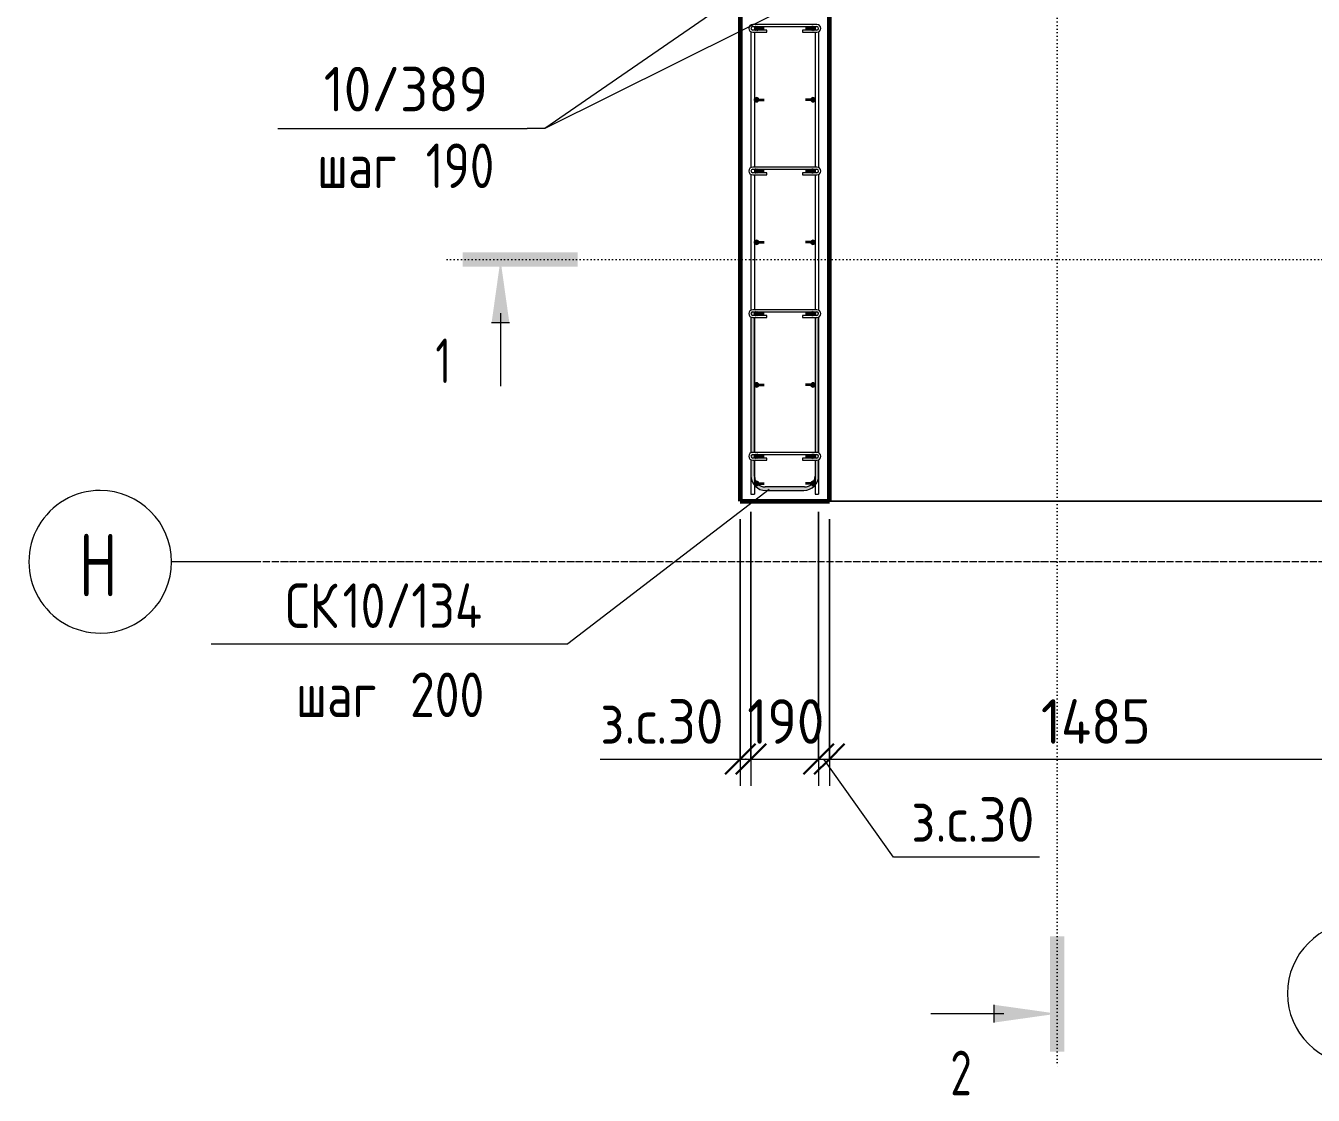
# Model space of a CAD drawing. Header units: millimetres. Extents: x 56549 to 83419, y -3049 to 32998.
# Drawn here: x 76071 to 79682, y 25984 to 28983 of the extents above; entities that cross this region are included whole.
import ezdxf

# ---------------------------------------------------------------- set-up
doc = ezdxf.new("R2010")
doc.units = ezdxf.units.MM
doc.linetypes.add('02 Штрихпунктирная _20 мм_', pattern=[25, 20, -2.5, 0, -2.5])
doc.linetypes.add('04 Пунктир 10мм', pattern=[10, 0, -10])
for name, color, linetype, lineweight in [('AA_Dim', 7, 'Continuous', 9), ('AA_Dim-50', 7, 'Continuous', 9), ('AA_Linii', 7, 'Continuous', 9), ('AA_Oformlenie', 7, 'Continuous', 9), ('AA_Razrez', 7, 'Continuous', 9), ('AA_Vinoska', 7, 'Continuous', 9), ('AF_Stena_Опалубка', 253, 'Continuous', 20), ('KR_Armatura', 7, 'Continuous', 20), ('KR_Armatura_Tonkie', 7, 'Continuous', 20), ('KR_Fundament', 7, 'Continuous', 20), ('Оси', 7, 'Continuous', 9)]:
    doc.layers.add(name, color=color, linetype=linetype, lineweight=lineweight)
doc.styles.add('GOST Common_1', font='GOST_Common.ttf', dxfattribs={"width": 0.85, "height": 125})
doc.styles.add('ISOCPEUR', font='isocpeur.TTF', dxfattribs={"width": 0.7, "height": 175})
doc.styles.add('ISOCPEUR_1', font='isocpeur.TTF', dxfattribs={"width": 0.7, "height": 125})
doc.styles.add('ISOCPEUR_2', font='isocpeur.TTF', dxfattribs={"width": 0.9, "height": 125})
doc.styles.add('ISOCPEUR_3', font='isocpeur.TTF', dxfattribs={"width": 0.8, "height": 125})
doc.dimstyles.new('00_Точн_3_знака__прозр_', dxfattribs={"dimscale": 304.8, "dimtxt": 125.344371, "dimasz": 0.278871, "dimexe": 0.246063, "dimexo": 0.164042, "dimgap": 0.016404, "dimtad": 1, "dimdec": 3, "dimrnd": 0.001, "dimdsep": 46, "dimtxsty": 'ISOCPEUR_2', "dimblk1": 'OBLIQUE', "dimblk2": 'OBLIQUE', "dimsah": 1, "dimcen": 0.09, "dimdle": 0.246063, "dimazin": 0, "dimtfac": 1, "dimtdec": 4, "dimtix": 1, "dimtmove": 0, "dimatfit": 3, "dimfxl": 1, "dimtvp": 1, "dimtolj": 1, "dimtzin": 0, "dimlwd": 18, "dimlwe": 18, "dimarcsym": 2})
doc.dimstyles.new('00_Точн_3_знака__прозр__1', dxfattribs={"dimscale": 304.8, "dimtxt": 125.344371, "dimasz": 0.278871, "dimexe": 0.246063, "dimexo": 0.164042, "dimgap": 0.016404, "dimtad": 1, "dimdec": 3, "dimrnd": 0.001, "dimdsep": 46, "dimtxsty": 'ISOCPEUR_2', "dimblk1": 'OBLIQUE', "dimblk2": 'OBLIQUE', "dimsah": 1, "dimcen": 0.09, "dimdle": 0.246063, "dimazin": 0, "dimtfac": 1, "dimtdec": 4, "dimtix": 1, "dimtmove": 1, "dimatfit": 3, "dimfxl": 1, "dimtvp": 1, "dimtolj": 1, "dimtzin": 0, "dimlwd": 18, "dimlwe": 18, "dimarcsym": 2})

# ---------------------------------------------------------------- blocks, each defined once
blk = doc.blocks.new('351_Ряд стержней П переменный шаг _НесАрм_РабПлоск_ - Тип 1-3766031-Схема армирования вертикальных конструкций входной группы в осях 18-20_Н-А_1')
at = {"layer": 'KR_Armatura_Tonkie'}
for points in [[(-6, 932), (-3, 932.8), (-1, 935), (-0.2, 936.4), (0, 938), (-0.8, 941), (-1.8, 942.2), (-4.4, 943.8), (-7.6, 943.8), (-10.2, 942.2), (-11.8, 939.6), (-11.8, 937.2), (-11.2, 935), (-9, 932.8), (-7.6, 932.4)], [(152, 932), (154.6, 932.8), (156.2, 933.8), (157.8, 936.4), (157.8, 939.6), (156.2, 942.2), (153.6, 943.8), (150.4, 943.8), (149, 943.2), (146.8, 941), (146.2, 939.6), (146.2, 936.4), (146.8, 935), (149, 932.8), (150.4, 932.2)], [(-2.7, 733), (-1, 735), (-0.2, 736.4), (0, 738), (-0.8, 741), (-3.1, 743), (-9.3, 743), (-11, 741), (-11.8, 739.6), (-11.8, 737.2), (-11.2, 735), (-9.2, 733), (-3.7, 733)], [(154.4, 733), (154.9, 733), (156.2, 733.8), (157.8, 736.4), (157.8, 739.6), (156.1, 742.3), (154.6, 743), (148.8, 743), (146.8, 741), (146.2, 739.6), (146.2, 736.4), (146.8, 735), (148.9, 733), (153.4, 733)], [(-6, 532), (-3, 532.8), (-1, 535), (-0.2, 536.4), (0, 538), (-0.8, 541), (-1.8, 542.2), (-4.4, 543.8), (-7.6, 543.8), (-10.2, 542.2), (-11.8, 539.6), (-11.8, 537.2), (-11.2, 535), (-9, 532.8), (-7.6, 532.4)], [(152, 532), (154.6, 532.8), (156.2, 533.8), (157.8, 536.4), (157.8, 539.6), (156.2, 542.2), (153.6, 543.8), (150.4, 543.8), (149, 543.2), (146.8, 541), (146.2, 539.6), (146.2, 536.4), (146.8, 535), (149, 532.8), (150.4, 532.2)], [(-2.7, 333), (-1, 335), (-0.2, 336.4), (0, 338), (-0.8, 341), (-3.1, 343), (-9.3, 343), (-11, 341), (-11.8, 339.6), (-11.8, 337.2), (-11.2, 335), (-9.2, 333), (-3.7, 333)], [(154.4, 333), (154.9, 333), (156.2, 333.8), (157.8, 336.4), (157.8, 339.6), (156.1, 342.3), (154.6, 343), (148.8, 343), (146.8, 341), (146.2, 339.6), (146.2, 336.4), (146.8, 335), (148.9, 333), (153.4, 333)], [(-6, 132), (-3, 132.8), (-1, 135), (-0.2, 136.4), (0, 138), (-0.8, 141), (-1.8, 142.2), (-4.4, 143.8), (-7.6, 143.8), (-10.2, 142.2), (-11.8, 139.6), (-11.8, 137.2), (-11.2, 135), (-9, 132.8), (-7.6, 132.4)], [(152, 132), (154.6, 132.8), (156.2, 133.8), (157.8, 136.4), (157.8, 139.6), (156.2, 142.2), (153.6, 143.8), (150.4, 143.8), (149, 143.2), (146.8, 141), (146.2, 139.6), (146.2, 136.4), (146.8, 135), (149, 132.8), (150.4, 132.2)], [(-2.7, -67), (-1, -65), (-0.2, -63.6), (0, -62), (-0.8, -59), (-3.1, -57), (-9.3, -57), (-11, -59), (-11.8, -60.4), (-11.8, -62.8), (-11.2, -65), (-9.2, -67), (-3.7, -67)], [(154.4, -67), (154.9, -67), (156.2, -66.2), (157.8, -63.6), (157.8, -60.4), (156.1, -57.7), (154.6, -57), (148.8, -57), (146.8, -59), (146.2, -60.4), (146.2, -63.6), (146.8, -65), (148.9, -67), (153.4, -67)], [(-6, -268), (-3, -267.2), (-1, -265), (-0.2, -263.6), (0, -262), (-0.8, -259), (-1.8, -257.8), (-4.4, -256.2), (-7.6, -256.2), (-10.2, -257.8), (-11.8, -260.4), (-11.8, -262.8), (-11.2, -265), (-9, -267.2), (-7.6, -267.6)], [(152, -268), (154.6, -267.2), (156.2, -266.2), (157.8, -263.6), (157.8, -260.4), (156.2, -257.8), (153.6, -256.2), (150.4, -256.2), (149, -256.8), (146.8, -259), (146.2, -260.4), (146.2, -263.6), (146.8, -265), (149, -267.2), (150.4, -267.8)], [(-2.7, -467), (-1, -465), (-0.2, -463.6), (0, -462), (-0.8, -459), (-3.1, -457), (-9.3, -457), (-11, -459), (-11.8, -460.4), (-11.8, -462.8), (-11.2, -465), (-9.2, -467), (-3.7, -467)], [(154.4, -467), (154.9, -467), (156.2, -466.2), (157.8, -463.6), (157.8, -460.4), (156.1, -457.7), (154.6, -457), (148.8, -457), (146.8, -459), (146.2, -460.4), (146.2, -463.6), (146.8, -465), (148.9, -467), (153.4, -467)], [(-6, -668), (-3, -667.2), (-1, -665), (-0.2, -663.6), (0, -662), (-0.8, -659), (-1.8, -657.8), (-4.4, -656.2), (-7.6, -656.2), (-10.2, -657.8), (-11.8, -660.4), (-11.8, -662.8), (-11.2, -665), (-9, -667.2), (-7.6, -667.6)], [(152, -668), (154.6, -667.2), (156.2, -666.2), (157.8, -663.6), (157.6, -660), (156.1, -657.7), (153.6, -656.2), (150.4, -656.2), (149, -656.8), (146.8, -659), (146.2, -660.4), (146.2, -663.6), (146.8, -665), (149, -667.2), (150.4, -667.8)], [(-2.7, -867), (-1, -865), (-0.2, -863.6), (0, -862), (-0.8, -859), (-3.1, -857), (-9.3, -857), (-11, -859), (-11.8, -860.4), (-11.8, -862.8), (-11.2, -865), (-9.2, -867), (-3.7, -867)], [(154.4, -867), (154.9, -867), (156.2, -866.2), (157.8, -863.6), (157.8, -860.4), (156.1, -857.7), (154.6, -857), (148.8, -857), (146.8, -859), (146.2, -860.4), (146.2, -863.6), (146.8, -865), (148.9, -867), (153.4, -867)], [(-6, -944), (-3, -943.2), (-1, -941), (-0.2, -939.6), (0, -938), (-0.8, -935), (-1.8, -933.8), (-4.4, -932.2), (-7.6, -932.2), (-10.2, -933.8), (-11.8, -936.4), (-11.8, -938.8), (-11.2, -941), (-9, -943.2), (-7.6, -943.6)], [(152, -944), (154.6, -943.2), (156.2, -942.2), (157.8, -939.6), (157.8, -936.4), (156.1, -933.7), (153.6, -932.2), (150.4, -932.2), (149, -932.8), (146.8, -935), (146.2, -936.4), (146.2, -939.6), (146.8, -941), (149, -943.2), (150.4, -943.8)]]:
    blk.add_hatch(color=256, dxfattribs=at).paths.add_polyline_path(points)
at = {"layer": 'KR_Armatura'}
for centre in [(-6, 938), (152, 938), (-6, 538), (152, 538), (-6, 138), (152, 138), (-6, -262), (152, -262), (-6, -662), (152, -662), (-6, -938), (152, -938)]:
    blk.add_circle(centre, 6, dxfattribs=at)
for centre, start, end in [((-6, 738), 105, 255), ((-6, 738), 285, 75), ((152, 738), 105, 255), ((152, 738), 285, 75), ((-6, 338), 105, 255), ((-6, 338), 285, 75), ((152, 338), 105, 255), ((152, 338), 285, 75), ((-6, -62), 105, 255), ((-6, -62), 285, 75), ((152, -62), 105, 255), ((152, -62), 285, 75), ((-6, -462), 105, 255), ((-6, -462), 285, 75), ((152, -462), 105, 255), ((152, -462), 285, 75), ((-6, -862), 105, 255), ((-6, -862), 285, 75), ((152, -862), 105, 255), ((152, -862), 285, 75)]:
    blk.add_arc(centre, 6, start, end, dxfattribs=at)
at = {"layer": 'KR_Armatura_Tonkie', "lineweight": 35}
for p, q in [((0, 938), (15, 938)), ((146, 938), (131, 938)), ((0, 738), (15, 738)), ((146, 738), (131, 738)), ((0, 538), (15, 538)), ((146, 538), (131, 538)), ((0, 338), (15, 338)), ((146, 338), (131, 338)), ((0, 138), (15, 138)), ((146, 138), (131, 138)), ((0, -62), (15, -62)), ((146, -62), (131, -62)), ((0, -262), (15, -262)), ((146, -262), (131, -262)), ((0, -462), (15, -462)), ((146, -462), (131, -462)), ((0, -662), (15, -662)), ((146, -662), (131, -662)), ((0, -862), (15, -862)), ((146, -862), (131, -862)), ((0, -938), (15, -938)), ((146, -938), (131, -938))]:
    blk.add_line(p, q, dxfattribs=at)
at = {"layer": 'KR_Armatura_Tonkie'}
for centre, start, end in [((-6, 938), 360, 180), ((152, 938), 0, 180), ((-6, 938), 180, 0), ((152, 938), 180, 360), ((-6, 738), 123.0857, 180), ((-6, 738), 180, 236.9143), ((-6, 738), 360, 56.9143), ((-6, 738), 303.0857, 0), ((152, 738), 123.0857, 180), ((152, 738), 180, 236.9143), ((152, 738), 0, 56.9143), ((152, 738), 303.0857, 360), ((-6, 538), 360, 180), ((152, 538), 0, 180), ((-6, 538), 180, 0), ((152, 538), 180, 360), ((-6, 338), 123.0857, 180), ((-6, 338), 180, 236.9143), ((-6, 338), 360, 56.9143), ((-6, 338), 303.0857, 0), ((152, 338), 123.0857, 180), ((152, 338), 180, 236.9143), ((152, 338), 0, 56.9143), ((152, 338), 303.0857, 360), ((-6, 138), 360, 180), ((-6, 138), 180, 360), ((152, 138), 360, 180), ((152, 138), 180, 360), ((-6, -62), 123.0857, 180), ((-6, -62), 180, 236.9143), ((-6, -62), 360, 56.9143), ((-6, -62), 303.0857, 360), ((152, -62), 123.0857, 180), ((152, -62), 180, 236.9143), ((152, -62), 360, 56.9143), ((152, -62), 303.0857, 360), ((-6, -262), 360, 180), ((-6, -262), 180, 0), ((152, -262), 0, 180), ((152, -262), 180, 360), ((-6, -462), 123.0857, 180), ((-6, -462), 180, 236.9143), ((-6, -462), 360, 56.9143), ((-6, -462), 303.0857, 0), ((152, -462), 123.0857, 180), ((152, -462), 180, 236.9143), ((152, -462), 360, 56.9143), ((152, -462), 303.0857, 360), ((-6, -662), 360, 180), ((-6, -662), 180, 0), ((152, -662), 0, 180), ((152, -662), 180, 360), ((-6, -862), 123.0857, 180), ((-6, -862), 180, 236.9143), ((-6, -862), 360, 56.9143), ((-6, -862), 303.0857, 0), ((152, -862), 123.0857, 180), ((152, -862), 180, 236.9143), ((152, -862), 0, 56.9143), ((152, -862), 303.0857, 360), ((-6, -938), 360, 180), ((-6, -938), 180, 0), ((152, -938), 0, 180), ((152, -938), 180, 360)]:
    blk.add_arc(centre, 6, start, end, dxfattribs=at)
blk = doc.blocks.new('079_Шпилька _ЭлУзла_ - d6 А240-3740167-Схема армирования вертикальных конструкций входной группы в осях 18-20_Н-А_1')
at = {"layer": 'AA_Oformlenie'}
for p, q in [((40, 11), (0, 11)), ((0, 5), (40, 5)), ((40, 5), (40, 11)), ((180, 11), (140, 11)), ((140, 11), (140, 5)), ((140, 5), (180, 5)), ((180, -5), (0, -5)), ((0, -11), (180, -11))]:
    blk.add_line(p, q, dxfattribs=at)
for centre, radius, start, end in [((0, 0), 11, 90, 270), ((0, 0), 5, 90, 270), ((180, 0), 11, 270, 90), ((180, 0), 5, 270, 90)]:
    blk.add_arc(centre, radius, start, end, dxfattribs=at)
blk = doc.blocks.new('079_Шпилька _ЭлУзла_ - d6 А240-V14-Схема армирования вертикальных конструкций входной группы в осях 18-20_Н-А_1')
at = {"layer": 'AA_Oformlenie'}
for p, q in [((40, 11), (0, 11)), ((0, 5), (40, 5)), ((40, 5), (40, 11)), ((180, 11), (140, 11)), ((140, 11), (140, 5)), ((140, 5), (180, 5)), ((180, -5), (0, -5)), ((0, -11), (180, -11))]:
    blk.add_line(p, q, dxfattribs=at)
for centre, radius, start, end in [((0, 0), 11, 90, 270), ((0, 0), 5, 90, 270), ((180, 0), 11, 270, 90), ((180, 0), 5, 270, 90)]:
    blk.add_arc(centre, radius, start, end, dxfattribs=at)
blk = doc.blocks.new('Ось сетки - d_4мм-2765513-Схема армирования вертикальных конструкций входной группы в осях 18-20_Н-А_1')
at = {"layer": 'Оси'}
for start, end in [(360, 180), (360, 180), (180, 360), (180, 360)]:
    blk.add_arc((0, 0), 4, start, end, dxfattribs=at)
blk = doc.blocks.new('Разрез - Номер узла_ спереди-394134-Схема армирования вертикальных конструкций входной группы в осях 18-20_Н-А_1')
at = {"layer": 'AA_Razrez'}
for points in [[(7.329, 0.404), (7.329, -0.394), (0.873, -0.394), (0.873, 0.404)], [(3.497, -3.533), (2.503, -3.533), (3, 0)]]:
    blk.add_hatch(color=256, dxfattribs=at).paths.add_polyline_path(points)
for p, q in [((2.503, -3.533), (3.497, -3.533)), ((3, -3), (3, -7.096))]:
    blk.add_line(p, q, dxfattribs=at)
blk = doc.blocks.new('Разрез - Номер узла_ сзади-394133-Схема армирования вертикальных конструкций входной группы в осях 18-20_Н-А_1')
at = {"layer": 'AA_Razrez'}
for points in [[(7.329, 0.404), (7.329, -0.394), (0.873, -0.394), (0.873, 0.404)], [(3.497, -3.533), (2.503, -3.533), (3, 0)]]:
    blk.add_hatch(color=256, dxfattribs=at).paths.add_polyline_path(points)
for p, q in [((2.503, -3.533), (3.497, -3.533)), ((3, -3), (3, -7.096))]:
    blk.add_line(p, q, dxfattribs=at)
blk = doc.blocks.new('010_Текст с выноской - Текст 2 строки-3030202-Схема армирования вертикальных конструкций входной группы в осях 18-20_Н-А_1')
at = {"layer": 'AA_Vinoska'}
blk.add_line((-10, 0), (10, 0), dxfattribs=at)
blk = doc.blocks.new('042_М_Арматуры - Диам длина поз _ Шаг-2260295-Схема армирования вертикальных конструкций входной группы в осях 18-20_Н-А_1')
at = {"layer": 'AA_Vinoska'}
blk.add_line((-7, 0), (7, 0), dxfattribs=at)
blk = doc.blocks.new('DIMBLOCK69-Схема армирования вертикальных конструкций входной группы в осях 18-20_Н-А_1')
at = {"layer": 'AA_Dim-50', "lineweight": 18}
for p, q in [((78074.8, 27600), (78074.8, 26851.9)), ((78074.8, 26926.9), (78074.8, 27600)), ((78104.8, 27620), (78104.8, 26851.9)), ((78104.8, 26926.9), (78104.8, 27620)), ((77682.1, 26926.9), (78091.6, 26926.9)), ((77999.8, 26926.9), (78104.8, 26926.9)), ((78091.6, 26926.9), (78089.8, 26926.9))]:
    blk.add_line(p, q, dxfattribs=at)
at = {"layer": 'AA_Dim-50', "lineweight": 30}
for p, q in [((78074.8, 26926.9), (78117.3, 26969.4)), ((78104.8, 26926.9), (78147.3, 26969.4)), ((78074.8, 26926.9), (78032.3, 26884.4)), ((78104.8, 26926.9), (78062.3, 26884.4))]:
    blk.add_line(p, q, dxfattribs=at)
at = {"layer": 'AA_Dim-50', "color": 0, "lineweight": 18, "insert": (77682.1, 27094.7), "char_height": 125, "width": 431.374, "attachment_point": 1, "line_spacing_factor": 1.135194, "style": 'ISOCPEUR_2'}
blk.add_mtext('з.с.30', dxfattribs=at)
blk = doc.blocks.new('_Oblique')
at = {"color": 0, "linetype": 'ByBlock', "lineweight": -2}
blk.add_line((-0.5, -0.5), (0.5, 0.5), dxfattribs=at)
blk = doc.blocks.new('DIMBLOCK70-Схема армирования вертикальных конструкций входной группы в осях 18-20_Н-А_1')
at = {"layer": 'AA_Dim-50', "lineweight": 18}
for p, q in [((78104.8, 27620), (78104.8, 26851.9)), ((78104.8, 26926.9), (78104.8, 27620)), ((78294.8, 27620), (78294.8, 26851.9)), ((78294.8, 26926.9), (78294.8, 27620)), ((78104.8, 26926.9), (78294.8, 26926.9))]:
    blk.add_line(p, q, dxfattribs=at)
at = {"layer": 'AA_Dim-50', "lineweight": 30}
for p, q in [((78104.8, 26926.9), (78147.3, 26969.4)), ((78294.8, 26926.9), (78337.3, 26969.4)), ((78104.8, 26926.9), (78062.3, 26884.4)), ((78294.8, 26926.9), (78252.3, 26884.4))]:
    blk.add_line(p, q, dxfattribs=at)
at = {"layer": 'AA_Dim-50', "color": 0, "lineweight": 18, "insert": (78094.6, 27094.7), "char_height": 125, "width": 252.581, "attachment_point": 1, "line_spacing_factor": 1.135194, "style": 'ISOCPEUR_2'}
blk.add_mtext('190', dxfattribs=at)
blk = doc.blocks.new('DIMBLOCK71-Схема армирования вертикальных конструкций входной группы в осях 18-20_Н-А_1')
at = {"layer": 'AA_Dim-50', "lineweight": 18}
for p, q in [((78294.8, 27620), (78294.8, 26851.9)), ((78294.8, 26926.9), (78294.8, 27620)), ((78324.8, 27600), (78324.8, 26851.9)), ((78324.8, 26926.9), (78324.8, 27600)), ((78294.8, 26926.9), (78324.8, 26926.9)), ((78504.5, 26651.9), (78309.8, 26926.9)), ((78914, 26651.9), (78504.5, 26651.9))]:
    blk.add_line(p, q, dxfattribs=at)
at = {"layer": 'AA_Dim-50', "lineweight": 30}
for p, q in [((78294.8, 26926.9), (78337.3, 26969.4)), ((78324.8, 26926.9), (78367.3, 26969.4)), ((78294.8, 26926.9), (78252.3, 26884.4)), ((78324.8, 26926.9), (78282.3, 26884.4))]:
    blk.add_line(p, q, dxfattribs=at)
at = {"layer": 'AA_Dim-50', "color": 0, "lineweight": 18, "insert": (78554.5, 26819.8), "char_height": 125, "width": 431.374, "attachment_point": 1, "line_spacing_factor": 1.135194, "style": 'ISOCPEUR_2'}
blk.add_mtext('з.с.30', dxfattribs=at)
blk = doc.blocks.new('DIMBLOCK72-Схема армирования вертикальных конструкций входной группы в осях 18-20_Н-А_1')
at = {"layer": 'AA_Dim-50', "lineweight": 18}
for p, q in [((78324.8, 27600), (78324.8, 26851.9)), ((78324.8, 26926.9), (78324.8, 27600)), ((78324.8, 26926.9), (79809.8, 26926.9)), ((79809.8, 26937), (79809.8, 26851.9)), ((79809.8, 26926.9), (79809.8, 26937))]:
    blk.add_line(p, q, dxfattribs=at)
at = {"layer": 'AA_Dim-50', "lineweight": 30}
for p, q in [((78324.8, 26926.9), (78367.3, 26969.4)), ((79809.8, 26926.9), (79852.3, 26969.4)), ((78324.8, 26926.9), (78282.3, 26884.4)), ((79809.8, 26926.9), (79767.3, 26884.4))]:
    blk.add_line(p, q, dxfattribs=at)
at = {"layer": 'AA_Dim-50', "color": 0, "lineweight": 18, "insert": (78918.3, 27094.7), "char_height": 125, "width": 357.586, "attachment_point": 1, "line_spacing_factor": 1.135194, "style": 'ISOCPEUR_2'}
blk.add_mtext('1485', dxfattribs=at)

msp = doc.modelspace()

# ---------------------------------------------------------------- hatches: boundary and pattern name
at = {"layer": 'AA_Oformlenie'}
h = msp.add_hatch(color=250, dxfattribs=at)
h.paths.add_polyline_path([(78161.5192, 27680), (78254.8383, 27680.2375), (78263.8542, 27681.4244), (78273.9364, 27685.6006), (78283.9417, 27694), (78289.5073, 27701.5529), (78293.5786, 27712.2354), (78294.8383, 27721.8037), (78294.8383, 27766.2666), (78291.1324, 27765.1704), (78289.8383, 27765), (78284.8383, 27765), (78284.8383, 27720), (78283.816, 27712.2354), (78281.0024, 27705.4427), (78283.816, 27703.2846), (78284.6338, 27701.5529), (78284.6338, 27698.4471), (78283.0809, 27695.7574), (78278.9844, 27694.0192), (78277.2854, 27694.2044), (78274.8848, 27695.7574), (78273.6421, 27696.938), (78269.8383, 27694.0192), (78262.1057, 27690.9568), (78253.0346, 27690), (78144.6476, 27690.0251), (78135.6582, 27691.6085), (78129.8383, 27694.0192), (78125.7983, 27697), (78125.0809, 27695.7574), (78123.6251, 27694.7467), (78120.7665, 27694.0192), (78117.0174, 27695.6247), (78115.6421, 27697), (78114.9424, 27700.7911), (78115.6421, 27702.5911), (78117.5826, 27705), (78118.4433, 27706), (78115.8605, 27712.2354), (78114.8383, 27721.5822), (78114.8383, 27765), (78106.9913, 27765.3748), (78104.8383, 27766.2666), (78105.0466, 27720), (78106.6153, 27709.9505), (78111.226, 27699.7267), (78117.8383, 27691.5493), (78125.6294, 27685.571), (78137.0737, 27681.2305), (78146.4205, 27680)])
h.paths.add_polyline_path([(78284.8383, 27771), (78291.1324, 27771.1704), (78293.3738, 27772.4645), (78294.6679, 27774.7059), (78294.5607, 27777.5529), (78293.3738, 27779.5355), (78291.1324, 27780.8296), (78286.434, 27781), (78284.8383, 27780.8296), (78284.8383, 27771.7574)])
h.paths.add_polyline_path([(78111.226, 27771), (78114.8383, 27771), (78114.8383, 27781), (78108.5442, 27780.8296), (78106.0966, 27779.2669), (78105.0086, 27777.2941), (78105.0086, 27774.7059), (78106.3027, 27772.4645), (78108.5442, 27771.1704), (78109.8383, 27771)])
h.paths.add_polyline_path([(78294.8383, 27785.7334), (78294.8383, 28166.2666), (78291.1324, 28165.1704), (78289.8383, 28165), (78284.8383, 28165), (78284.8383, 27787), (78292.6853, 27786.6252), (78293.4303, 27786.3166)])
h.paths.add_polyline_path([(78104.8383, 27785.7334), (78108.5442, 27786.8296), (78111.226, 27787), (78114.8383, 27787), (78114.5111, 28165), (78106.9913, 28165.3748), (78104.8383, 28165.6583), (78104.8383, 27786.6252)])
h.paths.add_polyline_path([(78289.8383, 28171), (78292.4523, 28171.7574), (78294.1684, 28173.5), (78294.8383, 28176), (78293.9021, 28178.847), (78292.3383, 28180), (78284.8383, 28180), (78285.0347, 28171)])
h.paths.add_polyline_path([(78111.226, 28171), (78114.8383, 28171), (78114.8383, 28180), (78106.3027, 28179.5355), (78105.0086, 28177.2941), (78105.0086, 28174.7059), (78106.3027, 28172.4645), (78108.5442, 28171.1704), (78109.8383, 28171)])

# ---------------------------------------------------------------- linework, layer by layer
at = {"layer": 'AA_Linii'}
for p, q in [((78114.8383, 28180), (78106.908, 28180)), ((78114.8383, 28171), (78114.8383, 28180)), ((78292.7685, 28180), (78284.8383, 28180)), ((78284.8383, 28180), (78284.8383, 28171)), ((78104.8383, 28166.2666), (78104.8383, 27785.7334)), ((78114.8383, 27787), (78114.8383, 28165)), ((78284.8383, 28165), (78284.8383, 27787)), ((78294.8383, 27785.7334), (78294.8383, 28166.2666)), ((78114.8383, 27771), (78114.8383, 27781)), ((78284.8383, 27781), (78284.8383, 27771)), ((78104.8383, 27766.2666), (78104.8383, 27721.5822)), ((78114.8383, 27720), (78114.8383, 27765)), ((78284.8383, 27765), (78284.8383, 27720)), ((78294.8383, 27721.8037), (78294.8383, 27766.2666)), ((78254.8383, 27690), (78144.8383, 27690)), ((78146.4205, 27680), (78253.0346, 27680))]:
    msp.add_line(p, q, dxfattribs=at)
for centre, radius, start, end in [((78146.4205, 27721.5822), 41.5822, 180, 270), ((78144.8383, 27720), 30, 180, 270), ((78253.0346, 27721.8037), 41.8037, 270, 0), ((78254.8383, 27720), 30, 270, 0)]:
    msp.add_arc(centre, radius, start, end, dxfattribs=at)
at = {"layer": 'AA_Razrez', "linetype": '04 Пунктир 10мм'}
for p, q in [((78963.8743, 32933.3394), (78963.8743, 26062.7917)), ((77252.357, 28327.5026), (82581.5973, 28327.5026))]:
    msp.add_line(p, q, dxfattribs=at)
at = {"layer": 'AA_Vinoska'}
for p, q in [((78114.7801, 29100.2226), (77527.0709, 28695.6673)), ((78276.4693, 29068.5513), (77527.0709, 28695.6673)), ((77527.0709, 28695.6673), (77477.6055, 28695.6673)), ((77527.0709, 28695.6673), (77477.6055, 28695.6673)), ((78155.9596, 27682.9098), (77590.9059, 27250.3814))]:
    msp.add_line(p, q, dxfattribs=at)
at = {"layer": 'AF_Stena_Опалубка', "lineweight": 60}
for p, q in [((78074.8383, 31585), (78074.8383, 27650)), ((78324.8383, 27650), (78324.8383, 29680)), ((78074.8383, 27650), (78324.8383, 27650))]:
    msp.add_line(p, q, dxfattribs=at)
at = {"layer": 'KR_Armatura_Tonkie'}
for p, q in [((78104.8383, 28966.2666), (78104.8383, 28585.7334)), ((78114.8383, 28981), (78114.8383, 28971)), ((78114.8383, 28965), (78114.8383, 28587)), ((78284.8383, 28981), (78284.8383, 28971)), ((78284.8383, 28965), (78284.8383, 28587)), ((78294.8383, 28966.2666), (78294.8383, 28585.7334)), ((78114.8383, 28581), (78114.8383, 28571)), ((78284.8383, 28581), (78284.8383, 28571)), ((78104.8383, 28566.2666), (78104.8383, 28185.7334)), ((78114.8383, 28565), (78114.8383, 28187)), ((78284.8383, 28565), (78284.8383, 28187)), ((78294.8383, 28566.2666), (78294.8383, 28185.7334)), ((78114.8383, 28181), (78114.8383, 28171)), ((78284.8383, 28181), (78284.8383, 28171)), ((78104.8383, 28166.2666), (78104.8383, 27785.7334)), ((78114.8383, 28165), (78114.8383, 27787)), ((78284.8383, 28165), (78284.8383, 27787)), ((78294.8383, 28166.2666), (78294.8383, 27785.7334)), ((78114.8383, 27781), (78114.8383, 27771)), ((78284.8383, 27781), (78284.8383, 27771)), ((78104.8383, 27766.2666), (78104.8383, 27670)), ((78114.8383, 27765), (78114.8383, 27670)), ((78284.8383, 27765), (78284.8383, 27670)), ((78294.8383, 27766.2666), (78294.8383, 27670)), ((78104.8383, 27670), (78114.8383, 27670)), ((78284.8383, 27670), (78294.8383, 27670))]:
    msp.add_line(p, q, dxfattribs=at)
at = {"layer": 'KR_Fundament'}
for p, q in [((78074.8383, 27650.1744), (78074.8383, 31585)), ((78074.8383, 31585), (78074.8383, 27650.1744)), ((81874.8383, 27650), (78074.8383, 27650)), ((78074.8383, 27650), (81874.8383, 27650))]:
    msp.add_line(p, q, dxfattribs=at)
at = {"layer": 'Оси'}
msp.add_line((76729.6398, 27480), (76479.6398, 27480), dxfattribs=at)
at = {"layer": 'Оси', "linetype": '02 Штрихпунктирная _20 мм_'}
msp.add_line((83080.6791, 27480), (76729.6398, 27480), dxfattribs=at)

# ---------------------------------------------------------------- block references
at = {"layer": 'AA_Oformlenie', "rotation": 180}
for name, p in [('079_Шпилька _ЭлУзла_ - d6 А240-3740167-Схема армирования вертикальных конструкций входной группы в осях 18-20_Н-А_1', (78289.8383, 28976)), ('079_Шпилька _ЭлУзла_ - d6 А240-V14-Схема армирования вертикальных конструкций входной группы в осях 18-20_Н-А_1', (78289.8383, 28576)), ('079_Шпилька _ЭлУзла_ - d6 А240-3740167-Схема армирования вертикальных конструкций входной группы в осях 18-20_Н-А_1', (78289.8383, 28176)), ('079_Шпилька _ЭлУзла_ - d6 А240-3740167-Схема армирования вертикальных конструкций входной группы в осях 18-20_Н-А_1', (78289.8383, 27776))]:
    msp.add_blockref(name, p, dxfattribs=at)
at = {"layer": 'AA_Razrez', "xscale": 49.99999999999998, "yscale": 49.99999999999998, "zscale": 49.99999999999998}
msp.add_blockref('Разрез - Номер узла_ спереди-394134-Схема армирования вертикальных конструкций входной группы в осях 18-20_Н-А_1', (77252.357, 28327.5026), dxfattribs=at)
at = {"layer": 'AA_Razrez', "extrusion": (0, 0, -1), "xscale": 49.99999999999998, "yscale": 49.99999999999998, "zscale": 49.99999999999998, "rotation": 90.00000000000053}
msp.add_blockref('Разрез - Номер узла_ сзади-394133-Схема армирования вертикальных конструкций входной группы в осях 18-20_Н-А_1', (-78963.8743, 26062.7917), dxfattribs=at)
at = {"layer": 'AA_Vinoska'}
for name, p, xscale, yscale, zscale in [('042_М_Арматуры - Диам длина поз _ Шаг-2260295-Схема армирования вертикальных конструкций входной группы в осях 18-20_Н-А_1', (77127.6055, 28695.6673), 49.99999999999998, 49.99999999999998, 49.99999999999998), ('042_М_Арматуры - Диам длина поз _ Шаг-2260295-Схема армирования вертикальных конструкций входной группы в осях 18-20_Н-А_1', (77127.6055, 28695.6673), 49.99999999999998, 49.99999999999998, 49.99999999999998), ('010_Текст с выноской - Текст 2 строки-3030202-Схема армирования вертикальных конструкций входной группы в осях 18-20_Н-А_1', (77090.9059, 27250.3814), 50, 50, 50)]:
    msp.add_blockref(name, p, dxfattribs=dict(at, xscale=xscale, yscale=yscale, zscale=zscale))
at = {"layer": 'KR_Armatura_Tonkie'}
msp.add_blockref('351_Ряд стержней П переменный шаг _НесАрм_РабПлоск_ - Тип 1-3766031-Схема армирования вертикальных конструкций входной группы в осях 18-20_Н-А_1', (78126.8383, 28638), dxfattribs=at)
at = {"layer": 'Оси', "xscale": 49.99999999999998, "yscale": 49.99999999999998, "zscale": 49.99999999999998, "rotation": 89.99999999999979}
msp.add_blockref('Ось сетки - d_4мм-2765513-Схема армирования вертикальных конструкций входной группы в осях 18-20_Н-А_1', (76279.6398, 27480), dxfattribs=at)
at = {"layer": 'Оси', "xscale": 49.99999999999998, "yscale": 49.99999999999998, "zscale": 49.99999999999998}
msp.add_blockref('Ось сетки - d_4мм-2765513-Схема армирования вертикальных конструкций входной группы в осях 18-20_Н-А_1', (79809.8383, 26269.4914), dxfattribs=at)

# ---------------------------------------------------------------- texts
at = {"layer": 'AA_Razrez', "char_height": 125, "attachment_point": 1, "style": 'ISOCPEUR_1'}
for s, insert, width in [('\\fISOCPEUR|b0|i0|c204|p34|;\\W.7;1', (77219.8357, 28106.3184), 53.312219), ('\\fISOCPEUR|b0|i0|c204|p34|;\\W.7;2', (78664.4179, 26109.0298), 75.759469)]:
    msp.add_mtext(s, dxfattribs=dict(at, insert=insert, width=width))
at = {"layer": 'AA_Vinoska', "char_height": 125, "attachment_point": 1}
for s, insert, width, style in [('10/389', (76906.4625, 28868.1797), 555.569437, 'ISOCPEUR_2'), ('10/389', (76906.4625, 28868.1797), 555.569437, 'ISOCPEUR_2'), (' 190', (77129.0583, 28653.2271), 307.848, 'ISOCPEUR_3'), (' 190', (77129.0583, 28653.2271), 307.848, 'ISOCPEUR_3'), ('шаг', (76888.2875, 28653.2271), 291.81425, 'ISOCPEUR_3'), ('шаг', (76888.2875, 28653.2271), 291.81425, 'ISOCPEUR_3'), ('СК', (76799.1575, 27419.4966), 194.208797, 'GOST Common_1'), ('10/134', (76959.3958, 27419.4966), 507.668609, 'GOST Common_1'), (' 200', (77084.3015, 27169.4966), 320.274156, 'GOST Common_1'), ('шаг', (76828.4825, 27169.4966), 310.052641, 'GOST Common_1')]:
    msp.add_mtext(s, dxfattribs=dict(at, insert=insert, width=width, style=style))
at = {"layer": 'Оси', "insert": (76219.9013, 27558.5763), "char_height": 175, "width": 120.653969, "attachment_point": 1, "style": 'ISOCPEUR'}
msp.add_mtext('\\fISOCPEUR|b0|i0|c204|p34|;\\W.7;Н', dxfattribs=at)

# ---------------------------------------------------------------- dimensions: what is measured, and where the dimension line sits
at = {"layer": 'AA_Dim', "lineweight": 18}
for base, p1, p2, picture, middle in [((78104.8383, 26926.8961), (78074.8383, 27650), (78104.8383, 27670), 'DIMBLOCK69-Схема армирования вертикальных конструкций входной группы в осях 18-20_Н-А_1', (77897.7807, 27011.4026)), ((78324.8383, 26926.8961), (78294.8383, 27670), (78324.8383, 27650), 'DIMBLOCK71-Схема армирования вертикальных конструкций входной группы в осях 18-20_Н-А_1', (78770.2318, 26736.4169))]:
    dim = msp.add_linear_dim(base=base, p1=p1, p2=p2, dimstyle='00_Точн_3_знака__прозр__1', override={"dimpost": 'з.с.<>', "dimfxl": 36.055513}, dxfattribs=at)
    dim.commit()
    dim.dimension.update_dxf_attribs({"geometry": picture, "text_midpoint": middle, "dimtype": 160})
for base, p1, p2, override, picture, middle in [((78294.8383, 26926.8961), (78104.8383, 27670), (78294.8383, 27670), {"dimpost": '<>', "dimfxl": 190}, 'DIMBLOCK70-Схема армирования вертикальных конструкций входной группы в осях 18-20_Н-А_1', (78199.8383, 26994.3961)), ((79809.8383, 26926.8961), (78324.8383, 27650), (79809.8383, 26987.0002), {"dimpost": '<>', "dimfxl": 1626.282186}, 'DIMBLOCK72-Схема армирования вертикальных конструкций входной группы в осях 18-20_Н-А_1', (79067.3383, 26994.3961))]:
    dim = msp.add_linear_dim(base=base, p1=p1, p2=p2, dimstyle='00_Точн_3_знака__прозр_', override=override, dxfattribs=at)
    dim.commit()
    dim.dimension.update_dxf_attribs({"geometry": picture, "text_midpoint": middle})

doc.saveas('drawing.dxf')
